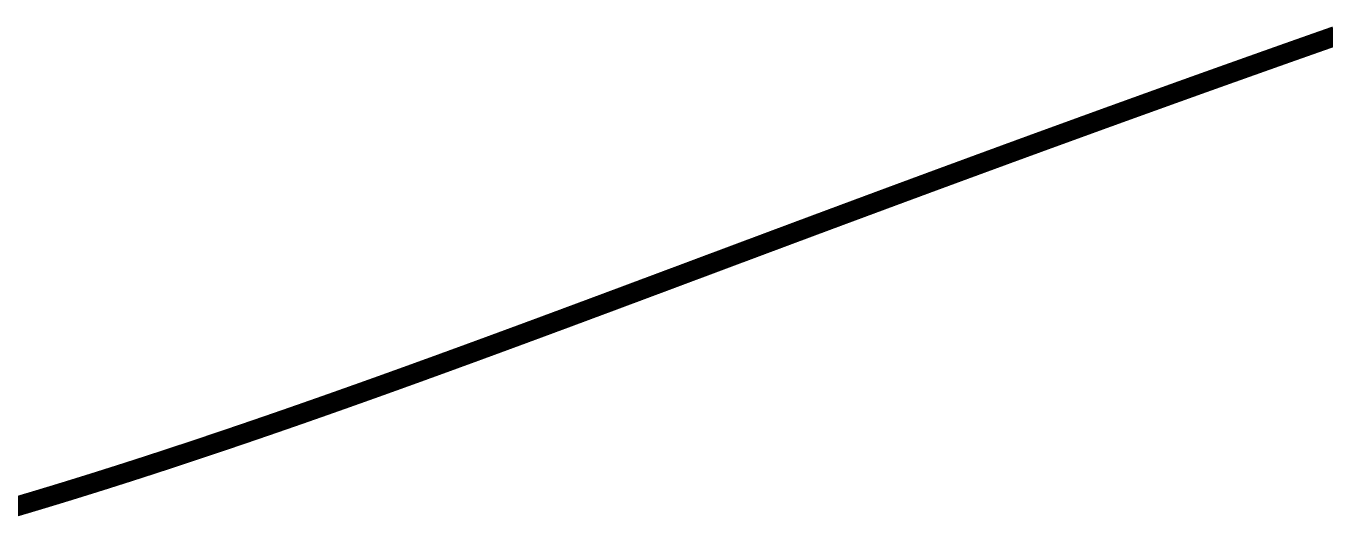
# Model space of a CAD drawing. Header units: millimetres. Extents: x -8 to 96, y -10 to 27.
# Drawn here: x -2.49 to 5.83, y -4.36 to -1.21 of the extents above; entities that cross this region are included whole.
import ezdxf

# ---------------------------------------------------------------- set-up
doc = ezdxf.new("R2010")
doc.units = ezdxf.units.MM
doc.layers.add('TopOverlay', color=2, linetype='Continuous')

msp = doc.modelspace()

# ---------------------------------------------------------------- linework, layer by layer
at = {"layer": 'TopOverlay', "const_width": 0.127}
for points in [[(5.7411, -1.3343), (5.9038, -1.277)], [(5.4591, -1.4341), (5.5795, -1.3914)], [(5.5795, -1.3914), (5.7411, -1.3343)], [(5.2203, -1.5191), (5.3394, -1.4767)], [(5.3394, -1.4767), (5.4591, -1.4341)], [(4.9839, -1.6036), (5.1018, -1.5614)], [(5.1018, -1.5614), (5.2203, -1.5191)], [(4.7501, -1.6877), (4.8667, -1.6457)], [(4.8667, -1.6457), (4.9839, -1.6036)], [(4.5956, -1.7434), (4.6727, -1.7156)], [(4.6727, -1.7156), (4.7501, -1.6877)], [(4.3658, -1.8266), (4.4421, -1.7989)], [(4.4421, -1.7989), (4.5187, -1.7712)], [(4.5187, -1.7712), (4.5956, -1.7434)], [(4.1383, -1.9093), (4.2139, -1.8818)], [(4.2139, -1.8818), (4.2897, -1.8542)], [(4.2897, -1.8542), (4.3658, -1.8266)], [(3.9132, -1.9914), (3.988, -1.9641)], [(3.988, -1.9641), (4.0631, -1.9367)], [(4.0631, -1.9367), (4.1383, -1.9093)], [(3.6905, -2.0731), (3.7645, -2.0459)], [(3.7645, -2.0459), (3.8387, -2.0187)], [(3.8387, -2.0187), (3.9132, -1.9914)], [(3.4699, -2.1542), (3.5432, -2.1272)], [(3.5432, -2.1272), (3.6167, -2.1002)], [(3.6167, -2.1002), (3.6905, -2.0731)], [(3.2516, -2.2347), (3.2878, -2.2213)], [(3.2878, -2.2213), (3.3241, -2.2079)], [(3.3241, -2.2079), (3.3605, -2.1945)], [(3.3605, -2.1945), (3.3969, -2.1811)], [(3.3969, -2.1811), (3.4699, -2.1542)], [(3.0354, -2.3147), (3.0713, -2.3014)], [(3.0713, -2.3014), (3.1072, -2.2881)], [(3.1072, -2.2881), (3.1432, -2.2748)], [(3.1432, -2.2748), (3.1793, -2.2615)], [(3.1793, -2.2615), (3.2154, -2.2481)], [(3.2154, -2.2481), (3.2516, -2.2347)], [(2.7858, -2.4074), (2.8213, -2.3942)], [(2.8213, -2.3942), (2.8568, -2.381)], [(2.8568, -2.381), (2.8924, -2.3678)], [(2.8924, -2.3678), (2.9281, -2.3545)], [(2.9281, -2.3545), (2.9638, -2.3413)], [(2.9638, -2.3413), (2.9995, -2.328)], [(2.9995, -2.328), (3.0354, -2.3147)], [(2.5742, -2.4861), (2.6093, -2.4731)], [(2.6093, -2.4731), (2.6445, -2.4599)], [(2.6445, -2.4599), (2.6798, -2.4468)], [(2.6798, -2.4468), (2.7151, -2.4337)], [(2.7151, -2.4337), (2.7504, -2.4205)], [(2.7504, -2.4205), (2.7858, -2.4074)], [(2.3646, -2.5644), (2.3994, -2.5514)], [(2.3994, -2.5514), (2.4342, -2.5383)], [(2.4342, -2.5383), (2.4691, -2.5253)], [(2.4691, -2.5253), (2.5041, -2.5123)], [(2.5041, -2.5123), (2.5391, -2.4992)], [(2.5391, -2.4992), (2.5742, -2.4861)], [(2.1224, -2.6548), (2.1569, -2.642)], [(2.1569, -2.642), (2.1913, -2.6291)], [(2.1913, -2.6291), (2.2259, -2.6162)], [(2.2259, -2.6162), (2.2605, -2.6032)], [(2.2605, -2.6032), (2.2951, -2.5903)], [(2.2951, -2.5903), (2.3298, -2.5773)], [(2.3298, -2.5773), (2.3646, -2.5644)], [(1.9169, -2.7317), (1.951, -2.719)], [(1.951, -2.719), (1.9852, -2.7062)], [(1.9852, -2.7062), (2.0194, -2.6934)], [(2.0194, -2.6934), (2.0537, -2.6805)], [(2.0537, -2.6805), (2.088, -2.6677)], [(2.088, -2.6677), (2.1224, -2.6548)], [(1.6793, -2.8206), (1.7131, -2.808)], [(1.7131, -2.808), (1.747, -2.7953)], [(1.747, -2.7953), (1.7808, -2.7826)], [(1.7808, -2.7826), (1.8148, -2.7699)], [(1.8148, -2.7699), (1.8488, -2.7572)], [(1.8488, -2.7572), (1.8828, -2.7445)], [(1.8828, -2.7445), (1.9169, -2.7317)], [(1.4775, -2.896), (1.511, -2.8835)], [(1.511, -2.8835), (1.5446, -2.871)], [(1.5446, -2.871), (1.5782, -2.8584)], [(1.5782, -2.8584), (1.6119, -2.8458)], [(1.6119, -2.8458), (1.6456, -2.8332)], [(1.6456, -2.8332), (1.6793, -2.8206)], [(1.2441, -2.9832), (1.2773, -2.9708)], [(1.2773, -2.9708), (1.3106, -2.9584)], [(1.3106, -2.9584), (1.3439, -2.946)], [(1.3439, -2.946), (1.3772, -2.9335)], [(1.3772, -2.9335), (1.4106, -2.921)], [(1.4106, -2.921), (1.444, -2.9086)], [(1.444, -2.9086), (1.4775, -2.896)], [(1.0127, -3.0693), (1.0457, -3.0571)], [(1.0457, -3.0571), (1.0786, -3.0448)], [(1.0786, -3.0448), (1.1117, -3.0325)], [(1.1117, -3.0325), (1.1447, -3.0202)], [(1.1447, -3.0202), (1.1778, -3.0079)], [(1.1778, -3.0079), (1.2109, -2.9956)], [(1.2109, -2.9956), (1.2441, -2.9832)], [(0.7833, -3.1545), (0.816, -3.1424)], [(0.816, -3.1424), (0.8487, -3.1302)], [(0.8487, -3.1302), (0.8814, -3.1181)], [(0.8814, -3.1181), (0.9142, -3.1059)], [(0.9142, -3.1059), (0.947, -3.0938)], [(0.947, -3.0938), (0.9799, -3.0816)], [(0.9799, -3.0816), (1.0127, -3.0693)], [(0.5557, -3.2385), (0.5881, -3.2266)], [(0.5881, -3.2266), (0.6206, -3.2146)], [(0.6206, -3.2146), (0.6531, -3.2026)], [(0.6531, -3.2026), (0.6856, -3.1906)], [(0.6856, -3.1906), (0.7181, -3.1786)], [(0.7181, -3.1786), (0.7507, -3.1665)], [(0.7507, -3.1665), (0.7833, -3.1545)], [(0.3298, -3.3215), (0.362, -3.3097)], [(0.362, -3.3097), (0.3942, -3.2979)], [(0.3942, -3.2979), (0.4264, -3.286)], [(0.4264, -3.286), (0.4587, -3.2742)], [(0.4587, -3.2742), (0.491, -3.2623)], [(0.491, -3.2623), (0.5234, -3.2504)], [(0.5234, -3.2504), (0.5557, -3.2385)], [(0.1055, -3.4033), (0.1374, -3.3916)], [(0.1374, -3.3916), (0.1694, -3.38)], [(0.1694, -3.38), (0.2014, -3.3683)], [(0.2014, -3.3683), (0.2335, -3.3567)], [(0.2335, -3.3567), (0.2656, -3.3449)], [(0.2656, -3.3449), (0.2977, -3.3332)], [(0.2977, -3.3332), (0.3298, -3.3215)], [(-0.1174, -3.4839), (-0.0857, -3.4724)], [(-0.0857, -3.4724), (-0.0539, -3.461)], [(-0.0539, -3.461), (-0.0221, -3.4495)], [(-0.0221, -3.4495), (0.0098, -3.438)], [(0.0098, -3.438), (0.0417, -3.4264)], [(0.0417, -3.4264), (0.0735, -3.4148)], [(0.0735, -3.4148), (0.1055, -3.4033)], [(-0.339, -3.5633), (-0.3074, -3.552)], [(-0.3074, -3.552), (-0.2758, -3.5407)], [(-0.2758, -3.5407), (-0.2442, -3.5294)], [(-0.2442, -3.5294), (-0.2125, -3.5181)], [(-0.2125, -3.5181), (-0.1808, -3.5067)], [(-0.1808, -3.5067), (-0.1491, -3.4953)], [(-0.1491, -3.4953), (-0.1174, -3.4839)], [(-0.5907, -3.6525), (-0.5593, -3.6414)], [(-0.5593, -3.6414), (-0.5279, -3.6304)], [(-0.5279, -3.6304), (-0.4965, -3.6192)], [(-0.4965, -3.6192), (-0.465, -3.6081)], [(-0.465, -3.6081), (-0.4336, -3.5969)], [(-0.4336, -3.5969), (-0.402, -3.5857)], [(-0.402, -3.5857), (-0.3705, -3.5745)], [(-0.3705, -3.5745), (-0.339, -3.5633)], [(-0.8098, -3.7292), (-0.7786, -3.7183)], [(-0.7786, -3.7183), (-0.7473, -3.7074)], [(-0.7473, -3.7074), (-0.7161, -3.6965)], [(-0.7161, -3.6965), (-0.6848, -3.6855)], [(-0.6848, -3.6855), (-0.6534, -3.6745)], [(-0.6534, -3.6745), (-0.6221, -3.6635)], [(-0.6221, -3.6635), (-0.5907, -3.6525)], [(-1.0591, -3.8151), (-1.028, -3.8045)], [(-1.028, -3.8045), (-0.9969, -3.7938)], [(-0.9969, -3.7938), (-0.9658, -3.7831)], [(-0.9658, -3.7831), (-0.9346, -3.7724)], [(-0.9346, -3.7724), (-0.9035, -3.7616)], [(-0.9035, -3.7616), (-0.8723, -3.7508)], [(-0.8723, -3.7508), (-0.8411, -3.74)], [(-0.8411, -3.74), (-0.8098, -3.7292)], [(-1.3073, -3.8993), (-1.2764, -3.8889)], [(-1.2764, -3.8889), (-1.2454, -3.8784)], [(-1.2454, -3.8784), (-1.2144, -3.868)], [(-1.2144, -3.868), (-1.1834, -3.8575)], [(-1.1834, -3.8575), (-1.1523, -3.8469)], [(-1.1523, -3.8469), (-1.1213, -3.8364)], [(-1.1213, -3.8364), (-1.0902, -3.8258)], [(-1.0902, -3.8258), (-1.0591, -3.8151)], [(-1.5547, -3.9816), (-1.5238, -3.9714)], [(-1.5238, -3.9714), (-1.4929, -3.9612)], [(-1.4929, -3.9612), (-1.462, -3.951)], [(-1.462, -3.951), (-1.4311, -3.9407)], [(-1.4311, -3.9407), (-1.4002, -3.9304)], [(-1.4002, -3.9304), (-1.3693, -3.9201)], [(-1.3693, -3.9201), (-1.3383, -3.9097)], [(-1.3383, -3.9097), (-1.3073, -3.8993)], [(-1.8014, -4.062), (-1.7706, -4.0521)], [(-1.7706, -4.0521), (-1.7398, -4.0421)], [(-1.7398, -4.0421), (-1.709, -4.0321)], [(-1.709, -4.0321), (-1.6781, -4.0221)], [(-1.6781, -4.0221), (-1.6473, -4.012)], [(-1.6473, -4.012), (-1.6164, -4.0019)], [(-1.6164, -4.0019), (-1.5856, -3.9918)], [(-1.5856, -3.9918), (-1.5547, -3.9816)], [(-2.0785, -4.15), (-2.0477, -4.1404)], [(-2.0477, -4.1404), (-2.0169, -4.1307)], [(-2.0169, -4.1307), (-1.9862, -4.121)], [(-1.9862, -4.121), (-1.9554, -4.1112)], [(-1.9554, -4.1112), (-1.9246, -4.1014)], [(-1.9246, -4.1014), (-1.8938, -4.0916)], [(-1.8938, -4.0916), (-1.863, -4.0818)], [(-1.863, -4.0818), (-1.8322, -4.0719)], [(-1.8322, -4.0719), (-1.8014, -4.062)], [(-2.3554, -4.2353), (-2.3246, -4.226)], [(-2.3246, -4.226), (-2.2938, -4.2166)], [(-2.2938, -4.2166), (-2.2631, -4.2072)], [(-2.2631, -4.2072), (-2.2323, -4.1978)], [(-2.2323, -4.1978), (-2.2015, -4.1883)], [(-2.2015, -4.1883), (-2.1708, -4.1788)], [(-2.1708, -4.1788), (-2.14, -4.1692)], [(-2.14, -4.1692), (-2.1092, -4.1596)], [(-2.1092, -4.1596), (-2.0785, -4.15)], [(-2.5708, -4.2997), (-2.5092, -4.2815)], [(-2.5092, -4.2815), (-2.4477, -4.2631)], [(-2.4477, -4.2631), (-2.3861, -4.2446)], [(-2.3861, -4.2446), (-2.3554, -4.2353)]]:
    msp.add_lwpolyline(points, dxfattribs=at)
at = {"layer": 'TopOverlay', "const_width": 0.0635}
for points in [[(5.5478, -1.3914, 1), (5.6113, -1.3914, 1)], [(5.5478, -1.3914, 1), (5.6113, -1.3914, 1)], [(5.7093, -1.3343, 1), (5.7728, -1.3343, 1)], [(5.7093, -1.3343, 1), (5.7728, -1.3343, 1)], [(5.3076, -1.4767, 1), (5.3711, -1.4767, 1)], [(5.3076, -1.4767, 1), (5.3711, -1.4767, 1)], [(5.4274, -1.4341, 1), (5.4909, -1.4341, 1)], [(5.4274, -1.4341, 1), (5.4909, -1.4341, 1)], [(5.07, -1.5614, 1), (5.1335, -1.5614, 1)], [(5.07, -1.5614, 1), (5.1335, -1.5614, 1)], [(5.1885, -1.5191, 1), (5.252, -1.5191, 1)], [(5.1885, -1.5191, 1), (5.252, -1.5191, 1)], [(4.835, -1.6457, 1), (4.8985, -1.6457, 1)], [(4.835, -1.6457, 1), (4.8985, -1.6457, 1)], [(4.9522, -1.6036, 1), (5.0157, -1.6036, 1)], [(4.9522, -1.6036, 1), (5.0157, -1.6036, 1)], [(4.6409, -1.7156, 1), (4.7044, -1.7156, 1)], [(4.6409, -1.7156, 1), (4.7044, -1.7156, 1)], [(4.7183, -1.6877, 1), (4.7818, -1.6877, 1)], [(4.7183, -1.6877, 1), (4.7818, -1.6877, 1)], [(4.4103, -1.7989, 1), (4.4738, -1.7989, 1)], [(4.4103, -1.7989, 1), (4.4738, -1.7989, 1)], [(4.4869, -1.7712, 1), (4.5504, -1.7712, 1)], [(4.4869, -1.7712, 1), (4.5504, -1.7712, 1)], [(4.5638, -1.7434, 1), (4.6273, -1.7434, 1)], [(4.5638, -1.7434, 1), (4.6273, -1.7434, 1)], [(4.1821, -1.8818, 1), (4.2456, -1.8818, 1)], [(4.1821, -1.8818, 1), (4.2456, -1.8818, 1)], [(4.2579, -1.8542, 1), (4.3214, -1.8542, 1)], [(4.2579, -1.8542, 1), (4.3214, -1.8542, 1)], [(4.334, -1.8266, 1), (4.3975, -1.8266, 1)], [(4.334, -1.8266, 1), (4.3975, -1.8266, 1)], [(3.9563, -1.9641, 1), (4.0198, -1.9641, 1)], [(3.9563, -1.9641, 1), (4.0198, -1.9641, 1)], [(4.0313, -1.9367, 1), (4.0948, -1.9367, 1)], [(4.0313, -1.9367, 1), (4.0948, -1.9367, 1)], [(4.1066, -1.9093, 1), (4.1701, -1.9093, 1)], [(4.1066, -1.9093, 1), (4.1701, -1.9093, 1)], [(3.7327, -2.0459, 1), (3.7962, -2.0459, 1)], [(3.7327, -2.0459, 1), (3.7962, -2.0459, 1)], [(3.807, -2.0187, 1), (3.8705, -2.0187, 1)], [(3.807, -2.0187, 1), (3.8705, -2.0187, 1)], [(3.8815, -1.9914, 1), (3.945, -1.9914, 1)], [(3.8815, -1.9914, 1), (3.945, -1.9914, 1)], [(3.5114, -2.1272, 1), (3.5749, -2.1272, 1)], [(3.5114, -2.1272, 1), (3.5749, -2.1272, 1)], [(3.5849, -2.1002, 1), (3.6484, -2.1002, 1)], [(3.5849, -2.1002, 1), (3.6484, -2.1002, 1)], [(3.6587, -2.0731, 1), (3.7222, -2.0731, 1)], [(3.6587, -2.0731, 1), (3.7222, -2.0731, 1)], [(3.256, -2.2213, 1), (3.3195, -2.2213, 1)], [(3.256, -2.2213, 1), (3.3195, -2.2213, 1)], [(3.2923, -2.2079, 1), (3.3558, -2.2079, 1)], [(3.2923, -2.2079, 1), (3.3558, -2.2079, 1)], [(3.3287, -2.1945, 1), (3.3922, -2.1945, 1)], [(3.3287, -2.1945, 1), (3.3922, -2.1945, 1)], [(3.3651, -2.1811, 1), (3.4286, -2.1811, 1)], [(3.3651, -2.1811, 1), (3.4286, -2.1811, 1)], [(3.4382, -2.1542, 1), (3.5017, -2.1542, 1)], [(3.4382, -2.1542, 1), (3.5017, -2.1542, 1)], [(3.0395, -2.3014, 1), (3.103, -2.3014, 1)], [(3.0395, -2.3014, 1), (3.103, -2.3014, 1)], [(3.0754, -2.2881, 1), (3.1389, -2.2881, 1)], [(3.0754, -2.2881, 1), (3.1389, -2.2881, 1)], [(3.1114, -2.2748, 1), (3.1749, -2.2748, 1)], [(3.1114, -2.2748, 1), (3.1749, -2.2748, 1)], [(3.1475, -2.2615, 1), (3.211, -2.2615, 1)], [(3.1475, -2.2615, 1), (3.211, -2.2615, 1)], [(3.1836, -2.2481, 1), (3.2471, -2.2481, 1)], [(3.1836, -2.2481, 1), (3.2471, -2.2481, 1)], [(3.2198, -2.2347, 1), (3.2833, -2.2347, 1)], [(3.2198, -2.2347, 1), (3.2833, -2.2347, 1)], [(2.7896, -2.3942, 1), (2.8531, -2.3942, 1)], [(2.7896, -2.3942, 1), (2.8531, -2.3942, 1)], [(2.8251, -2.381, 1), (2.8886, -2.381, 1)], [(2.8251, -2.381, 1), (2.8886, -2.381, 1)], [(2.8607, -2.3678, 1), (2.9242, -2.3678, 1)], [(2.8607, -2.3678, 1), (2.9242, -2.3678, 1)], [(2.8963, -2.3545, 1), (2.9598, -2.3545, 1)], [(2.8963, -2.3545, 1), (2.9598, -2.3545, 1)], [(2.932, -2.3413, 1), (2.9955, -2.3413, 1)], [(2.932, -2.3413, 1), (2.9955, -2.3413, 1)], [(2.9678, -2.328, 1), (3.0313, -2.328, 1)], [(2.9678, -2.328, 1), (3.0313, -2.328, 1)], [(3.0036, -2.3147, 1), (3.0671, -2.3147, 1)], [(3.0036, -2.3147, 1), (3.0671, -2.3147, 1)], [(2.5776, -2.4731, 1), (2.6411, -2.4731, 1)], [(2.5776, -2.4731, 1), (2.6411, -2.4731, 1)], [(2.6128, -2.4599, 1), (2.6763, -2.4599, 1)], [(2.6128, -2.4599, 1), (2.6763, -2.4599, 1)], [(2.648, -2.4468, 1), (2.7115, -2.4468, 1)], [(2.648, -2.4468, 1), (2.7115, -2.4468, 1)], [(2.6833, -2.4337, 1), (2.7468, -2.4337, 1)], [(2.6833, -2.4337, 1), (2.7468, -2.4337, 1)], [(2.7187, -2.4205, 1), (2.7822, -2.4205, 1)], [(2.7187, -2.4205, 1), (2.7822, -2.4205, 1)], [(2.7541, -2.4074, 1), (2.8176, -2.4074, 1)], [(2.7541, -2.4074, 1), (2.8176, -2.4074, 1)], [(2.3676, -2.5514, 1), (2.4311, -2.5514, 1)], [(2.3676, -2.5514, 1), (2.4311, -2.5514, 1)], [(2.4025, -2.5383, 1), (2.466, -2.5383, 1)], [(2.4025, -2.5383, 1), (2.466, -2.5383, 1)], [(2.4374, -2.5253, 1), (2.5009, -2.5253, 1)], [(2.4374, -2.5253, 1), (2.5009, -2.5253, 1)], [(2.4723, -2.5123, 1), (2.5358, -2.5123, 1)], [(2.4723, -2.5123, 1), (2.5358, -2.5123, 1)], [(2.5074, -2.4992, 1), (2.5709, -2.4992, 1)], [(2.5074, -2.4992, 1), (2.5709, -2.4992, 1)], [(2.5424, -2.4861, 1), (2.6059, -2.4861, 1)], [(2.5424, -2.4861, 1), (2.6059, -2.4861, 1)], [(2.1251, -2.642, 1), (2.1886, -2.642, 1)], [(2.1251, -2.642, 1), (2.1886, -2.642, 1)], [(2.1596, -2.6291, 1), (2.2231, -2.6291, 1)], [(2.1596, -2.6291, 1), (2.2231, -2.6291, 1)], [(2.1941, -2.6162, 1), (2.2576, -2.6162, 1)], [(2.1941, -2.6162, 1), (2.2576, -2.6162, 1)], [(2.2287, -2.6032, 1), (2.2922, -2.6032, 1)], [(2.2287, -2.6032, 1), (2.2922, -2.6032, 1)], [(2.2634, -2.5903, 1), (2.3269, -2.5903, 1)], [(2.2634, -2.5903, 1), (2.3269, -2.5903, 1)], [(2.2981, -2.5773, 1), (2.3616, -2.5773, 1)], [(2.2981, -2.5773, 1), (2.3616, -2.5773, 1)], [(2.3328, -2.5644, 1), (2.3963, -2.5644, 1)], [(2.3328, -2.5644, 1), (2.3963, -2.5644, 1)], [(1.9193, -2.719, 1), (1.9828, -2.719, 1)], [(1.9193, -2.719, 1), (1.9828, -2.719, 1)], [(1.9534, -2.7062, 1), (2.0169, -2.7062, 1)], [(1.9534, -2.7062, 1), (2.0169, -2.7062, 1)], [(1.9877, -2.6934, 1), (2.0512, -2.6934, 1)], [(1.9877, -2.6934, 1), (2.0512, -2.6934, 1)], [(2.022, -2.6805, 1), (2.0855, -2.6805, 1)], [(2.022, -2.6805, 1), (2.0855, -2.6805, 1)], [(2.0563, -2.6677, 1), (2.1198, -2.6677, 1)], [(2.0563, -2.6677, 1), (2.1198, -2.6677, 1)], [(2.0907, -2.6548, 1), (2.1542, -2.6548, 1)], [(2.0907, -2.6548, 1), (2.1542, -2.6548, 1)], [(1.6814, -2.808, 1), (1.7449, -2.808, 1)], [(1.6814, -2.808, 1), (1.7449, -2.808, 1)], [(1.7152, -2.7953, 1), (1.7787, -2.7953, 1)], [(1.7152, -2.7953, 1), (1.7787, -2.7953, 1)], [(1.7491, -2.7826, 1), (1.8126, -2.7826, 1)], [(1.7491, -2.7826, 1), (1.8126, -2.7826, 1)], [(1.783, -2.7699, 1), (1.8465, -2.7699, 1)], [(1.783, -2.7699, 1), (1.8465, -2.7699, 1)], [(1.817, -2.7572, 1), (1.8805, -2.7572, 1)], [(1.817, -2.7572, 1), (1.8805, -2.7572, 1)], [(1.8511, -2.7445, 1), (1.9146, -2.7445, 1)], [(1.8511, -2.7445, 1), (1.9146, -2.7445, 1)], [(1.8851, -2.7317, 1), (1.9486, -2.7317, 1)], [(1.8851, -2.7317, 1), (1.9486, -2.7317, 1)], [(1.4793, -2.8835, 1), (1.5428, -2.8835, 1)], [(1.4793, -2.8835, 1), (1.5428, -2.8835, 1)], [(1.5129, -2.871, 1), (1.5764, -2.871, 1)], [(1.5129, -2.871, 1), (1.5764, -2.871, 1)], [(1.5465, -2.8584, 1), (1.61, -2.8584, 1)], [(1.5465, -2.8584, 1), (1.61, -2.8584, 1)], [(1.5801, -2.8458, 1), (1.6436, -2.8458, 1)], [(1.5801, -2.8458, 1), (1.6436, -2.8458, 1)], [(1.6138, -2.8332, 1), (1.6773, -2.8332, 1)], [(1.6138, -2.8332, 1), (1.6773, -2.8332, 1)], [(1.6476, -2.8206, 1), (1.7111, -2.8206, 1)], [(1.6476, -2.8206, 1), (1.7111, -2.8206, 1)], [(1.2456, -2.9708, 1), (1.3091, -2.9708, 1)], [(1.2456, -2.9708, 1), (1.3091, -2.9708, 1)], [(1.2788, -2.9584, 1), (1.3423, -2.9584, 1)], [(1.2788, -2.9584, 1), (1.3423, -2.9584, 1)], [(1.3121, -2.946, 1), (1.3756, -2.946, 1)], [(1.3121, -2.946, 1), (1.3756, -2.946, 1)], [(1.3455, -2.9335, 1), (1.409, -2.9335, 1)], [(1.3455, -2.9335, 1), (1.409, -2.9335, 1)], [(1.3789, -2.921, 1), (1.4424, -2.921, 1)], [(1.3789, -2.921, 1), (1.4424, -2.921, 1)], [(1.4123, -2.9086, 1), (1.4758, -2.9086, 1)], [(1.4123, -2.9086, 1), (1.4758, -2.9086, 1)], [(1.4458, -2.896, 1), (1.5093, -2.896, 1)], [(1.4458, -2.896, 1), (1.5093, -2.896, 1)], [(1.0139, -3.0571, 1), (1.0774, -3.0571, 1)], [(1.0139, -3.0571, 1), (1.0774, -3.0571, 1)], [(1.0469, -3.0448, 1), (1.1104, -3.0448, 1)], [(1.0469, -3.0448, 1), (1.1104, -3.0448, 1)], [(1.0799, -3.0325, 1), (1.1434, -3.0325, 1)], [(1.0799, -3.0325, 1), (1.1434, -3.0325, 1)], [(1.113, -3.0202, 1), (1.1765, -3.0202, 1)], [(1.113, -3.0202, 1), (1.1765, -3.0202, 1)], [(1.146, -3.0079, 1), (1.2095, -3.0079, 1)], [(1.146, -3.0079, 1), (1.2095, -3.0079, 1)], [(1.1792, -2.9956, 1), (1.2427, -2.9956, 1)], [(1.1792, -2.9956, 1), (1.2427, -2.9956, 1)], [(1.2124, -2.9832, 1), (1.2759, -2.9832, 1)], [(1.2124, -2.9832, 1), (1.2759, -2.9832, 1)], [(0.7842, -3.1424, 1), (0.8477, -3.1424, 1)], [(0.7842, -3.1424, 1), (0.8477, -3.1424, 1)], [(0.8169, -3.1302, 1), (0.8804, -3.1302, 1)], [(0.8169, -3.1302, 1), (0.8804, -3.1302, 1)], [(0.8497, -3.1181, 1), (0.9132, -3.1181, 1)], [(0.8497, -3.1181, 1), (0.9132, -3.1181, 1)], [(0.8824, -3.1059, 1), (0.9459, -3.1059, 1)], [(0.8824, -3.1059, 1), (0.9459, -3.1059, 1)], [(0.9153, -3.0938, 1), (0.9788, -3.0938, 1)], [(0.9153, -3.0938, 1), (0.9788, -3.0938, 1)], [(0.9481, -3.0816, 1), (1.0116, -3.0816, 1)], [(0.9481, -3.0816, 1), (1.0116, -3.0816, 1)], [(0.981, -3.0693, 1), (1.0445, -3.0693, 1)], [(0.981, -3.0693, 1), (1.0445, -3.0693, 1)], [(0.5564, -3.2266, 1), (0.6199, -3.2266, 1)], [(0.5564, -3.2266, 1), (0.6199, -3.2266, 1)], [(0.5888, -3.2146, 1), (0.6523, -3.2146, 1)], [(0.5888, -3.2146, 1), (0.6523, -3.2146, 1)], [(0.6213, -3.2026, 1), (0.6848, -3.2026, 1)], [(0.6213, -3.2026, 1), (0.6848, -3.2026, 1)], [(0.6538, -3.1906, 1), (0.7173, -3.1906, 1)], [(0.6538, -3.1906, 1), (0.7173, -3.1906, 1)], [(0.6864, -3.1786, 1), (0.7499, -3.1786, 1)], [(0.6864, -3.1786, 1), (0.7499, -3.1786, 1)], [(0.719, -3.1665, 1), (0.7825, -3.1665, 1)], [(0.719, -3.1665, 1), (0.7825, -3.1665, 1)], [(0.7516, -3.1545, 1), (0.8151, -3.1545, 1)], [(0.7516, -3.1545, 1), (0.8151, -3.1545, 1)], [(0.3302, -3.3097, 1), (0.3937, -3.3097, 1)], [(0.3302, -3.3097, 1), (0.3937, -3.3097, 1)], [(0.3624, -3.2979, 1), (0.4259, -3.2979, 1)], [(0.3624, -3.2979, 1), (0.4259, -3.2979, 1)], [(0.3947, -3.286, 1), (0.4582, -3.286, 1)], [(0.3947, -3.286, 1), (0.4582, -3.286, 1)], [(0.427, -3.2742, 1), (0.4905, -3.2742, 1)], [(0.427, -3.2742, 1), (0.4905, -3.2742, 1)], [(0.4593, -3.2623, 1), (0.5228, -3.2623, 1)], [(0.4593, -3.2623, 1), (0.5228, -3.2623, 1)], [(0.4916, -3.2504, 1), (0.5551, -3.2504, 1)], [(0.4916, -3.2504, 1), (0.5551, -3.2504, 1)], [(0.524, -3.2385, 1), (0.5875, -3.2385, 1)], [(0.524, -3.2385, 1), (0.5875, -3.2385, 1)], [(0.1057, -3.3916, 1), (0.1692, -3.3916, 1)], [(0.1057, -3.3916, 1), (0.1692, -3.3916, 1)], [(0.1377, -3.38, 1), (0.2012, -3.38, 1)], [(0.1377, -3.38, 1), (0.2012, -3.38, 1)], [(0.1697, -3.3683, 1), (0.2332, -3.3683, 1)], [(0.1697, -3.3683, 1), (0.2332, -3.3683, 1)], [(0.2017, -3.3567, 1), (0.2652, -3.3567, 1)], [(0.2017, -3.3567, 1), (0.2652, -3.3567, 1)], [(0.2338, -3.3449, 1), (0.2973, -3.3449, 1)], [(0.2338, -3.3449, 1), (0.2973, -3.3449, 1)], [(0.2659, -3.3332, 1), (0.3294, -3.3332, 1)], [(0.2659, -3.3332, 1), (0.3294, -3.3332, 1)], [(0.2981, -3.3215, 1), (0.3616, -3.3215, 1)], [(0.2981, -3.3215, 1), (0.3616, -3.3215, 1)], [(-0.1174, -3.4724, 1), (-0.0539, -3.4724, 1)], [(-0.1174, -3.4724, 1), (-0.0539, -3.4724, 1)], [(-0.0856, -3.461, 1), (-0.0221, -3.461, 1)], [(-0.0856, -3.461, 1), (-0.0221, -3.461, 1)], [(-0.0538, -3.4495, 1), (0.0097, -3.4495, 1)], [(-0.0538, -3.4495, 1), (0.0097, -3.4495, 1)], [(-0.022, -3.438, 1), (0.0415, -3.438, 1)], [(-0.022, -3.438, 1), (0.0415, -3.438, 1)], [(0.0099, -3.4264, 1), (0.0734, -3.4264, 1)], [(0.0099, -3.4264, 1), (0.0734, -3.4264, 1)], [(0.0418, -3.4148, 1), (0.1053, -3.4148, 1)], [(0.0418, -3.4148, 1), (0.1053, -3.4148, 1)], [(0.0737, -3.4033, 1), (0.1372, -3.4033, 1)], [(0.0737, -3.4033, 1), (0.1372, -3.4033, 1)], [(-0.3391, -3.552, 1), (-0.2756, -3.552, 1)], [(-0.3391, -3.552, 1), (-0.2756, -3.552, 1)], [(-0.3075, -3.5407, 1), (-0.244, -3.5407, 1)], [(-0.3075, -3.5407, 1), (-0.244, -3.5407, 1)], [(-0.2759, -3.5294, 1), (-0.2124, -3.5294, 1)], [(-0.2759, -3.5294, 1), (-0.2124, -3.5294, 1)], [(-0.2443, -3.5181, 1), (-0.1808, -3.5181, 1)], [(-0.2443, -3.5181, 1), (-0.1808, -3.5181, 1)], [(-0.2126, -3.5067, 1), (-0.1491, -3.5067, 1)], [(-0.2126, -3.5067, 1), (-0.1491, -3.5067, 1)], [(-0.1809, -3.4953, 1), (-0.1174, -3.4953, 1)], [(-0.1809, -3.4953, 1), (-0.1174, -3.4953, 1)], [(-0.1492, -3.4839, 1), (-0.0857, -3.4839, 1)], [(-0.1492, -3.4839, 1), (-0.0857, -3.4839, 1)], [(-0.5911, -3.6414, 1), (-0.5276, -3.6414, 1)], [(-0.5911, -3.6414, 1), (-0.5276, -3.6414, 1)], [(-0.5597, -3.6304, 1), (-0.4962, -3.6304, 1)], [(-0.5597, -3.6304, 1), (-0.4962, -3.6304, 1)], [(-0.5282, -3.6192, 1), (-0.4647, -3.6192, 1)], [(-0.5282, -3.6192, 1), (-0.4647, -3.6192, 1)], [(-0.4968, -3.6081, 1), (-0.4333, -3.6081, 1)], [(-0.4968, -3.6081, 1), (-0.4333, -3.6081, 1)], [(-0.4653, -3.5969, 1), (-0.4018, -3.5969, 1)], [(-0.4653, -3.5969, 1), (-0.4018, -3.5969, 1)], [(-0.4338, -3.5857, 1), (-0.3703, -3.5857, 1)], [(-0.4338, -3.5857, 1), (-0.3703, -3.5857, 1)], [(-0.4023, -3.5745, 1), (-0.3388, -3.5745, 1)], [(-0.4023, -3.5745, 1), (-0.3388, -3.5745, 1)], [(-0.3707, -3.5633, 1), (-0.3072, -3.5633, 1)], [(-0.3707, -3.5633, 1), (-0.3072, -3.5633, 1)], [(-0.8103, -3.7183, 1), (-0.7468, -3.7183, 1)], [(-0.8103, -3.7183, 1), (-0.7468, -3.7183, 1)], [(-0.7791, -3.7074, 1), (-0.7156, -3.7074, 1)], [(-0.7791, -3.7074, 1), (-0.7156, -3.7074, 1)], [(-0.7478, -3.6965, 1), (-0.6843, -3.6965, 1)], [(-0.7478, -3.6965, 1), (-0.6843, -3.6965, 1)], [(-0.7165, -3.6855, 1), (-0.653, -3.6855, 1)], [(-0.7165, -3.6855, 1), (-0.653, -3.6855, 1)], [(-0.6852, -3.6745, 1), (-0.6217, -3.6745, 1)], [(-0.6852, -3.6745, 1), (-0.6217, -3.6745, 1)], [(-0.6538, -3.6635, 1), (-0.5903, -3.6635, 1)], [(-0.6538, -3.6635, 1), (-0.5903, -3.6635, 1)], [(-0.6225, -3.6525, 1), (-0.559, -3.6525, 1)], [(-0.6225, -3.6525, 1), (-0.559, -3.6525, 1)], [(-1.0598, -3.8045, 1), (-0.9963, -3.8045, 1)], [(-1.0598, -3.8045, 1), (-0.9963, -3.8045, 1)], [(-1.0287, -3.7938, 1), (-0.9652, -3.7938, 1)], [(-1.0287, -3.7938, 1), (-0.9652, -3.7938, 1)], [(-0.9975, -3.7831, 1), (-0.934, -3.7831, 1)], [(-0.9975, -3.7831, 1), (-0.934, -3.7831, 1)], [(-0.9664, -3.7724, 1), (-0.9029, -3.7724, 1)], [(-0.9664, -3.7724, 1), (-0.9029, -3.7724, 1)], [(-0.9352, -3.7616, 1), (-0.8717, -3.7616, 1)], [(-0.9352, -3.7616, 1), (-0.8717, -3.7616, 1)], [(-0.904, -3.7508, 1), (-0.8405, -3.7508, 1)], [(-0.904, -3.7508, 1), (-0.8405, -3.7508, 1)], [(-0.8728, -3.74, 1), (-0.8093, -3.74, 1)], [(-0.8728, -3.74, 1), (-0.8093, -3.74, 1)], [(-0.8416, -3.7292, 1), (-0.7781, -3.7292, 1)], [(-0.8416, -3.7292, 1), (-0.7781, -3.7292, 1)], [(-1.3081, -3.8889, 1), (-1.2446, -3.8889, 1)], [(-1.3081, -3.8889, 1), (-1.2446, -3.8889, 1)], [(-1.2771, -3.8784, 1), (-1.2136, -3.8784, 1)], [(-1.2771, -3.8784, 1), (-1.2136, -3.8784, 1)], [(-1.2461, -3.868, 1), (-1.1826, -3.868, 1)], [(-1.2461, -3.868, 1), (-1.1826, -3.868, 1)], [(-1.2151, -3.8575, 1), (-1.1516, -3.8575, 1)], [(-1.2151, -3.8575, 1), (-1.1516, -3.8575, 1)], [(-1.1841, -3.8469, 1), (-1.1206, -3.8469, 1)], [(-1.1841, -3.8469, 1), (-1.1206, -3.8469, 1)], [(-1.153, -3.8364, 1), (-1.0895, -3.8364, 1)], [(-1.153, -3.8364, 1), (-1.0895, -3.8364, 1)], [(-1.122, -3.8258, 1), (-1.0585, -3.8258, 1)], [(-1.122, -3.8258, 1), (-1.0585, -3.8258, 1)], [(-1.0909, -3.8151, 1), (-1.0274, -3.8151, 1)], [(-1.0909, -3.8151, 1), (-1.0274, -3.8151, 1)], [(-1.5556, -3.9714, 1), (-1.4921, -3.9714, 1)], [(-1.5556, -3.9714, 1), (-1.4921, -3.9714, 1)], [(-1.5247, -3.9612, 1), (-1.4612, -3.9612, 1)], [(-1.5247, -3.9612, 1), (-1.4612, -3.9612, 1)], [(-1.4938, -3.951, 1), (-1.4303, -3.951, 1)], [(-1.4938, -3.951, 1), (-1.4303, -3.951, 1)], [(-1.4629, -3.9407, 1), (-1.3994, -3.9407, 1)], [(-1.4629, -3.9407, 1), (-1.3994, -3.9407, 1)], [(-1.4319, -3.9304, 1), (-1.3684, -3.9304, 1)], [(-1.4319, -3.9304, 1), (-1.3684, -3.9304, 1)], [(-1.401, -3.9201, 1), (-1.3375, -3.9201, 1)], [(-1.401, -3.9201, 1), (-1.3375, -3.9201, 1)], [(-1.3701, -3.9097, 1), (-1.3066, -3.9097, 1)], [(-1.3701, -3.9097, 1), (-1.3066, -3.9097, 1)], [(-1.3391, -3.8993, 1), (-1.2756, -3.8993, 1)], [(-1.3391, -3.8993, 1), (-1.2756, -3.8993, 1)], [(-1.8023, -4.0521, 1), (-1.7388, -4.0521, 1)], [(-1.8023, -4.0521, 1), (-1.7388, -4.0521, 1)], [(-1.7715, -4.0421, 1), (-1.708, -4.0421, 1)], [(-1.7715, -4.0421, 1), (-1.708, -4.0421, 1)], [(-1.7407, -4.0321, 1), (-1.6772, -4.0321, 1)], [(-1.7407, -4.0321, 1), (-1.6772, -4.0321, 1)], [(-1.7099, -4.0221, 1), (-1.6464, -4.0221, 1)], [(-1.7099, -4.0221, 1), (-1.6464, -4.0221, 1)], [(-1.679, -4.012, 1), (-1.6155, -4.012, 1)], [(-1.679, -4.012, 1), (-1.6155, -4.012, 1)], [(-1.6482, -4.0019, 1), (-1.5847, -4.0019, 1)], [(-1.6482, -4.0019, 1), (-1.5847, -4.0019, 1)], [(-1.6173, -3.9918, 1), (-1.5538, -3.9918, 1)], [(-1.6173, -3.9918, 1), (-1.5538, -3.9918, 1)], [(-1.5865, -3.9816, 1), (-1.523, -3.9816, 1)], [(-1.5865, -3.9816, 1), (-1.523, -3.9816, 1)], [(-2.0795, -4.1404, 1), (-2.016, -4.1404, 1)], [(-2.0795, -4.1404, 1), (-2.016, -4.1404, 1)], [(-2.0487, -4.1307, 1), (-1.9852, -4.1307, 1)], [(-2.0487, -4.1307, 1), (-1.9852, -4.1307, 1)], [(-2.0179, -4.121, 1), (-1.9544, -4.121, 1)], [(-2.0179, -4.121, 1), (-1.9544, -4.121, 1)], [(-1.9871, -4.1112, 1), (-1.9236, -4.1112, 1)], [(-1.9871, -4.1112, 1), (-1.9236, -4.1112, 1)], [(-1.9563, -4.1014, 1), (-1.8928, -4.1014, 1)], [(-1.9563, -4.1014, 1), (-1.8928, -4.1014, 1)], [(-1.9256, -4.0916, 1), (-1.8621, -4.0916, 1)], [(-1.9256, -4.0916, 1), (-1.8621, -4.0916, 1)], [(-1.8948, -4.0818, 1), (-1.8313, -4.0818, 1)], [(-1.8948, -4.0818, 1), (-1.8313, -4.0818, 1)], [(-1.864, -4.0719, 1), (-1.8005, -4.0719, 1)], [(-1.864, -4.0719, 1), (-1.8005, -4.0719, 1)], [(-1.8332, -4.062, 1), (-1.7697, -4.062, 1)], [(-1.8332, -4.062, 1), (-1.7697, -4.062, 1)], [(-2.3563, -4.226, 1), (-2.2928, -4.226, 1)], [(-2.3563, -4.226, 1), (-2.2928, -4.226, 1)], [(-2.3256, -4.2166, 1), (-2.2621, -4.2166, 1)], [(-2.3256, -4.2166, 1), (-2.2621, -4.2166, 1)], [(-2.2948, -4.2072, 1), (-2.2313, -4.2072, 1)], [(-2.2948, -4.2072, 1), (-2.2313, -4.2072, 1)], [(-2.264, -4.1978, 1), (-2.2005, -4.1978, 1)], [(-2.264, -4.1978, 1), (-2.2005, -4.1978, 1)], [(-2.2333, -4.1883, 1), (-2.1698, -4.1883, 1)], [(-2.2333, -4.1883, 1), (-2.1698, -4.1883, 1)], [(-2.2025, -4.1788, 1), (-2.139, -4.1788, 1)], [(-2.2025, -4.1788, 1), (-2.139, -4.1788, 1)], [(-2.1718, -4.1692, 1), (-2.1083, -4.1692, 1)], [(-2.1718, -4.1692, 1), (-2.1083, -4.1692, 1)], [(-2.141, -4.1596, 1), (-2.0775, -4.1596, 1)], [(-2.141, -4.1596, 1), (-2.0775, -4.1596, 1)], [(-2.1102, -4.15, 1), (-2.0467, -4.15, 1)], [(-2.1102, -4.15, 1), (-2.0467, -4.15, 1)], [(-2.541, -4.2815, 1), (-2.4775, -4.2815, 1)], [(-2.541, -4.2815, 1), (-2.4775, -4.2815, 1)], [(-2.4794, -4.2631, 1), (-2.4159, -4.2631, 1)], [(-2.4794, -4.2631, 1), (-2.4159, -4.2631, 1)], [(-2.4179, -4.2446, 1), (-2.3544, -4.2446, 1)], [(-2.4179, -4.2446, 1), (-2.3544, -4.2446, 1)], [(-2.3871, -4.2353, 1), (-2.3236, -4.2353, 1)], [(-2.3871, -4.2353, 1), (-2.3236, -4.2353, 1)]]:
    msp.add_lwpolyline(points, format="xyb", close=True, dxfattribs=at)

doc.saveas('drawing.dxf')
